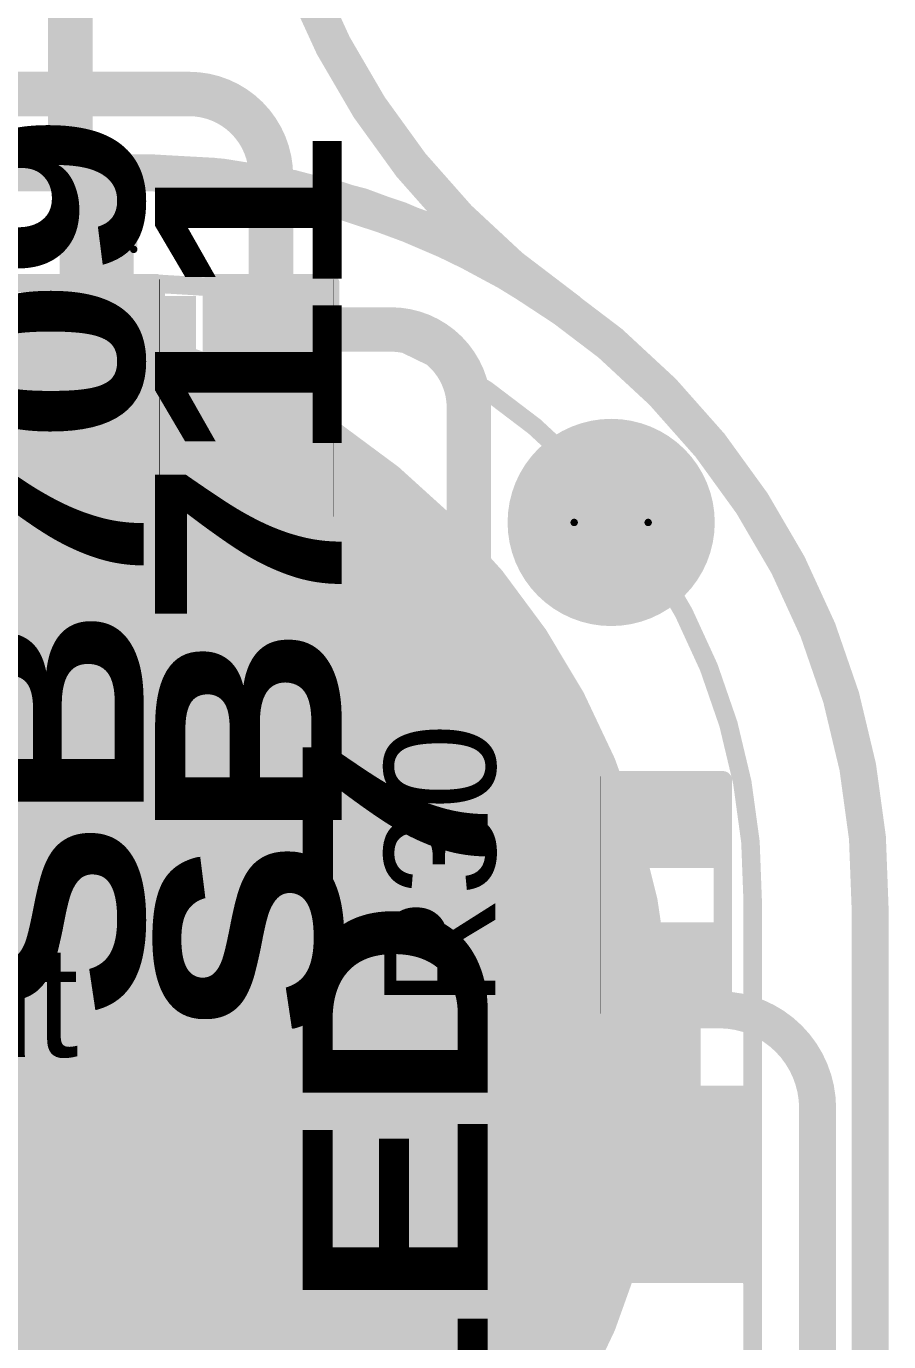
# Model space of a CAD drawing. Header units: inches. Extents: x -17 to 443, y -40 to 218.
# Drawn here: x 19.85 to 25.77, y 21.54 to 30.56 of the extents above; entities that cross this region are included whole.
import ezdxf

# ---------------------------------------------------------------- set-up
doc = ezdxf.new("R2010")
doc.units = ezdxf.units.IN
for name, color, linetype in [('Board Outline', 216, 'Continuous'), ('Bottom Layer', 5, 'Continuous'), ('Bottom Overlay', 54, 'Continuous'), ('Bottom Paste', 16, 'Continuous'), ('Bottom Solder', 6, 'Continuous'), ('Drill Drawing', 1, 'Continuous'), ('Fabrication', 76, 'Continuous'), ('Pad Holes', 156, 'Continuous'), ('Top Layer', 1, 'Continuous'), ('Top Overlay', 2, 'Continuous'), ('Top Paste', 8, 'Continuous'), ('Top Solder', 216, 'Continuous'), ('Via Holes', 16, 'Continuous')]:
    doc.layers.add(name, color=color, linetype=linetype)
doc.styles.add('Arial', font='', dxfattribs={"height": 0.2})
doc.styles.add('Arial Black_Bold', font='', dxfattribs={"height": 0.2})
doc.styles.get('Arial').set_extended_font_data('Arial')
doc.styles.get('Arial Black_Bold').set_extended_font_data('Arial Black', bold=True)

# ---------------------------------------------------------------- blocks, each defined once
blk = doc.blocks.new('S______B______0402_37')
at = {"layer": 'Top Layer'}
for points in [[(-0.6985, -0.3175), (-0.6985, 0.3175), (-0.2412999999999999, 0.3175), (-0.2413, -0.3175)], [(0.2412999999999999, -0.3175), (0.2413, 0.3175), (0.6985, 0.3175), (0.6985, -0.3175)]]:
    blk.add_hatch(color=1, dxfattribs=at).paths.add_polyline_path(points)
at = {"layer": 'Top Paste'}
for points in [[(-0.6985, -0.3175), (-0.6985, 0.3175), (-0.2412999999999999, 0.3175), (-0.2413, -0.3175)], [(0.2412999999999999, -0.3175), (0.2413, 0.3175), (0.6985, 0.3175), (0.6985, -0.3175)]]:
    blk.add_hatch(color=8, dxfattribs=at).paths.add_polyline_path(points)
at = {"layer": 'Top Solder'}
for points in [[(-0.75350116, -0.37250116), (-0.75350116, 0.37250116), (-0.1862988399999999, 0.37250116), (-0.18629884, -0.37250116)], [(0.1862988399999999, -0.37250116), (0.18629884, 0.37250116), (0.75350116, 0.37250116), (0.75350116, -0.37250116)]]:
    blk.add_hatch(color=216, dxfattribs=at).paths.add_polyline_path(points)
at = {"layer": 'Top Overlay'}
for points in [[(-0.7874, 0.4064, 0.127, 0.127, 0), (-0.7874, -0.4064, 0.127, 0.127, 0)], [(-0.7874, 0.4064, 0.127, 0.127, 0), (0.7874, 0.4064, 0.127, 0.127, 0)], [(0.7874, 0.4064, 0.127, 0.127, 0), (0.7874, -0.4064, 0.127, 0.127, 0)], [(-0.7874, -0.4064, 0.127, 0.127, 0), (0.7874, -0.4064, 0.127, 0.127, 0)], [(-0.8128, -0.4318, 0.0032258, 0.0032258, 0), (0.8128, -0.4318, 0.0032258, 0.0032258, 0)]]:
    blk.add_lwpolyline(points, format="xyseb", dxfattribs=at)
for points in [[(-0.8191499999999999, 0.4064, 0.0635, 0.0635, 1), (-0.7556499999999999, 0.4064, 0.0635, 0.0635, 1)], [(-0.8191499999999999, 0.4064, 0.0635, 0.0635, 1), (-0.7556499999999999, 0.4064, 0.0635, 0.0635, 1)], [(0.7556499999999999, 0.4064, 0.0635, 0.0635, 1), (0.8191499999999999, 0.4064, 0.0635, 0.0635, 1)], [(0.7556499999999999, 0.4064, 0.0635, 0.0635, 1), (0.8191499999999999, 0.4064, 0.0635, 0.0635, 1)], [(-0.8191499999999999, -0.4064, 0.0635, 0.0635, 1), (-0.7556499999999999, -0.4064, 0.0635, 0.0635, 1)], [(-0.8191499999999999, -0.4064, 0.0635, 0.0635, 1), (-0.7556499999999999, -0.4064, 0.0635, 0.0635, 1)], [(0.7556499999999999, -0.4064, 0.0635, 0.0635, 1), (0.8191499999999999, -0.4064, 0.0635, 0.0635, 1)], [(0.7556499999999999, -0.4064, 0.0635, 0.0635, 1), (0.8191499999999999, -0.4064, 0.0635, 0.0635, 1)], [(-0.81360518, -0.4318, 0.0016129, 0.0016129, 1), (-0.8119948199999999, -0.4318, 0.0016129, 0.0016129, 1)], [(0.8119948199999999, -0.4318, 0.0016129, 0.0016129, 1), (0.81360518, -0.4318, 0.0016129, 0.0016129, 1)]]:
    blk.add_lwpolyline(points, format="xyseb", close=True, dxfattribs=at)
at = {"layer": 'Top Overlay', "style": 'Arial Black_Bold'}
blk.add_text('SB711', height=1.27, dxfattribs=at).set_placement((-4.38810908, -0.4746498))
blk = doc.blocks.new('S______B______0402_39')
at = {"layer": 'Top Layer'}
for points in [[(-0.6985, -0.3175), (-0.6985, 0.3175), (-0.2412999999999999, 0.3175), (-0.2413, -0.3175)], [(0.2412999999999999, -0.3175), (0.2413, 0.3175), (0.6985, 0.3175), (0.6985, -0.3175)]]:
    blk.add_hatch(color=1, dxfattribs=at).paths.add_polyline_path(points)
at = {"layer": 'Top Paste'}
for points in [[(-0.6985, -0.3175), (-0.6985, 0.3175), (-0.2412999999999999, 0.3175), (-0.2413, -0.3175)], [(0.2412999999999999, -0.3175), (0.2413, 0.3175), (0.6985, 0.3175), (0.6985, -0.3175)]]:
    blk.add_hatch(color=8, dxfattribs=at).paths.add_polyline_path(points)
at = {"layer": 'Top Solder'}
for points in [[(-0.75350116, -0.37250116), (-0.75350116, 0.37250116), (-0.1862988399999999, 0.37250116), (-0.18629884, -0.37250116)], [(0.1862988399999999, -0.37250116), (0.18629884, 0.37250116), (0.75350116, 0.37250116), (0.75350116, -0.37250116)]]:
    blk.add_hatch(color=216, dxfattribs=at).paths.add_polyline_path(points)
at = {"layer": 'Top Overlay'}
for points in [[(-0.7874, 0.4064, 0.127, 0.127, 0), (0.7874, 0.4064, 0.127, 0.127, 0)], [(-0.7874, 0.4064, 0.127, 0.127, 0), (-0.7874, -0.4064, 0.127, 0.127, 0)], [(0.7874, 0.4064, 0.127, 0.127, 0), (0.7874, -0.4064, 0.127, 0.127, 0)], [(-0.7874, -0.4064, 0.127, 0.127, 0), (0.7874, -0.4064, 0.127, 0.127, 0)], [(-0.8128, -0.4318, 0.0032258, 0.0032258, 0), (0.8128, -0.4318, 0.0032258, 0.0032258, 0)]]:
    blk.add_lwpolyline(points, format="xyseb", dxfattribs=at)
for points in [[(-0.8191499999999999, 0.4064, 0.0635, 0.0635, 1), (-0.7556499999999999, 0.4064, 0.0635, 0.0635, 1)], [(-0.8191499999999999, 0.4064, 0.0635, 0.0635, 1), (-0.7556499999999999, 0.4064, 0.0635, 0.0635, 1)], [(0.7556499999999999, 0.4064, 0.0635, 0.0635, 1), (0.8191499999999999, 0.4064, 0.0635, 0.0635, 1)], [(0.7556499999999999, 0.4064, 0.0635, 0.0635, 1), (0.8191499999999999, 0.4064, 0.0635, 0.0635, 1)], [(-0.8191499999999999, -0.4064, 0.0635, 0.0635, 1), (-0.7556499999999999, -0.4064, 0.0635, 0.0635, 1)], [(-0.8191499999999999, -0.4064, 0.0635, 0.0635, 1), (-0.7556499999999999, -0.4064, 0.0635, 0.0635, 1)], [(0.7556499999999999, -0.4064, 0.0635, 0.0635, 1), (0.8191499999999999, -0.4064, 0.0635, 0.0635, 1)], [(0.7556499999999999, -0.4064, 0.0635, 0.0635, 1), (0.8191499999999999, -0.4064, 0.0635, 0.0635, 1)], [(-0.81360518, -0.4318, 0.0016129, 0.0016129, 1), (-0.8119948199999999, -0.4318, 0.0016129, 0.0016129, 1)], [(0.8119948199999999, -0.4318, 0.0016129, 0.0016129, 1), (0.81360518, -0.4318, 0.0016129, 0.0016129, 1)]]:
    blk.add_lwpolyline(points, format="xyseb", close=True, dxfattribs=at)
blk = doc.blocks.new('SEMG_PAD_B_65')
at = {"layer": 'Bottom Layer'}
h = blk.add_hatch(color=5, dxfattribs=at)
edge = h.paths.add_edge_path()
edge.add_arc((2.794e-05, -9.98718602), 5.00000016, 0, 360)
at = {"layer": 'Bottom Paste'}
h = blk.add_hatch(color=16, dxfattribs=at)
edge = h.paths.add_edge_path()
edge.add_arc((2.794e-05, -9.98718602), 5.00000016, 0, 360)
at = {"layer": 'Bottom Solder'}
h = blk.add_hatch(color=6, dxfattribs=at)
edge = h.paths.add_edge_path()
edge.add_arc((2.794e-05, -9.98718602), 5.10160016, 0, 360)
at = {"layer": 'Bottom Overlay'}
for points in [[(-5.68320682, 10.96571086, 0.127, 0.127, 0), (-5.68320682, -10.9657134, 0.127, 0.127, 0)], [(-1.53065988, -15.21263658, 0.127, 0.127, -0.4142135623730932), (-5.68320682, -10.9657134, 0.127, 0.127, 0)], [(1.53071576, -15.21263658, 0.127, 0.127, 0), (-1.53065988, -15.21263658, 0.127, 0.127, 0)]]:
    blk.add_lwpolyline(points, format="xyseb", dxfattribs=at)
for points in [[(-5.71495682, -10.9657134, 0.0635, 0.0635, 1), (-5.65145682, -10.9657134, 0.0635, 0.0635, 1)], [(-5.71495682, -10.9657134, 0.0635, 0.0635, 1), (-5.65145682, -10.9657134, 0.0635, 0.0635, 1)], [(-1.56240988, -15.21263658, 0.0635, 0.0635, 1), (-1.49890988, -15.21263658, 0.0635, 0.0635, 1)], [(-1.56240988, -15.21263658, 0.0635, 0.0635, 1), (-1.49890988, -15.21263658, 0.0635, 0.0635, 1)]]:
    blk.add_lwpolyline(points, format="xyseb", close=True, dxfattribs=at)
blk = doc.blocks.new('R___0402_166')
at = {"layer": 'Top Layer'}
for points in [[(-0.6985025399999999, -0.3175), (-0.6985025399999999, 0.3174999999999999), (-0.2413025400000001, 0.3175), (-0.2413025399999999, -0.3174999999999999)], [(0.2413000000000001, -0.3175), (0.2412999999999999, 0.3174999999999999), (0.6985, 0.3175), (0.6985, -0.3174999999999999)]]:
    blk.add_hatch(color=1, dxfattribs=at).paths.add_polyline_path(points)
at = {"layer": 'Top Paste'}
for points in [[(-0.6985025399999999, -0.3175), (-0.6985025399999999, 0.3174999999999999), (-0.2413025400000001, 0.3175), (-0.2413025399999999, -0.3174999999999999)], [(0.2413000000000001, -0.3175), (0.2412999999999999, 0.3174999999999999), (0.6985, 0.3175), (0.6985, -0.3174999999999999)]]:
    blk.add_hatch(color=8, dxfattribs=at).paths.add_polyline_path(points)
at = {"layer": 'Top Solder'}
for points in [[(-0.7535037, -0.3725011600000001), (-0.7535037, 0.3725011599999999), (-0.1863013800000001, 0.3725011600000001), (-0.1863013799999999, -0.3725011599999999)], [(0.18629884, -0.3725011600000001), (0.1862988399999999, 0.3725011599999999), (0.75350116, 0.3725011600000001), (0.75350116, -0.3725011599999999)]]:
    blk.add_hatch(color=216, dxfattribs=at).paths.add_polyline_path(points)
at = {"layer": 'Top Overlay'}
for points in [[(0.7874, 0.4064, 0.127, 0.127, 0), (-0.7874, 0.4064, 0.127, 0.127, 0)], [(-0.7874, -0.4064, 0.127, 0.127, 0), (-0.7874, 0.4064, 0.127, 0.127, 0)], [(0.7874, -0.4064, 0.127, 0.127, 0), (0.7874, 0.4064, 0.127, 0.127, 0)], [(0.7874, -0.4064, 0.127, 0.127, 0), (-0.7874, -0.4064, 0.127, 0.127, 0)], [(0.8127974599999999, -0.4318, 0.0032258, 0.0032258, 0), (-0.8128, -0.4318, 0.0032258, 0.0032258, 0)]]:
    blk.add_lwpolyline(points, format="xyseb", dxfattribs=at)
for points in [[(-0.8191499999999999, 0.4064, 0.0635, 0.0635, 1), (-0.7556499999999999, 0.4064, 0.0635, 0.0635, 1)], [(-0.8191499999999999, 0.4064, 0.0635, 0.0635, 1), (-0.7556499999999999, 0.4064, 0.0635, 0.0635, 1)], [(0.7556499999999999, 0.4064, 0.0635, 0.0635, 1), (0.8191499999999999, 0.4064, 0.0635, 0.0635, 1)], [(0.7556499999999999, 0.4064, 0.0635, 0.0635, 1), (0.8191499999999999, 0.4064, 0.0635, 0.0635, 1)], [(-0.8191499999999999, -0.4064, 0.0635, 0.0635, 1), (-0.7556499999999999, -0.4064, 0.0635, 0.0635, 1)], [(-0.8191499999999999, -0.4064, 0.0635, 0.0635, 1), (-0.7556499999999999, -0.4064, 0.0635, 0.0635, 1)], [(0.7556499999999999, -0.4064, 0.0635, 0.0635, 1), (0.8191499999999999, -0.4064, 0.0635, 0.0635, 1)], [(0.7556499999999999, -0.4064, 0.0635, 0.0635, 1), (0.8191499999999999, -0.4064, 0.0635, 0.0635, 1)], [(-0.81360518, -0.4318, 0.0016129, 0.0016129, 1), (-0.8119948199999999, -0.4318, 0.0016129, 0.0016129, 1)], [(0.81199228, -0.4318, 0.0016129, 0.0016129, 1), (0.8136026399999999, -0.4318, 0.0016129, 0.0016129, 1)]]:
    blk.add_lwpolyline(points, format="xyseb", close=True, dxfattribs=at)
blk = doc.blocks.new('LED_0603_197')
at = {"layer": 'Top Layer'}
for points in [[(-0.999998, 0.5000002699999999), (-0.499999, 0.5000002699999999), (-0.499999, -0.5000002699999999), (-0.999998, -0.5000002699999999)], [(0.50000154, 0.5000002699999999), (1.00000054, 0.5000002699999999), (1.00000054, -0.5000002699999999), (0.50000154, -0.5000002699999999)]]:
    blk.add_hatch(color=1, dxfattribs=at).paths.add_polyline_path(points)
at = {"layer": 'Top Overlay'}
blk.add_hatch(color=2, dxfattribs=at).paths.add_polyline_path([(1.1175873, -0.6604), (1.75258222, -0.6604), (1.75258222, 0.6604), (1.1175873, 0.6604)])
at = {"layer": 'Top Paste'}
for points in [[(-0.999998, 0.5000002699999999), (-0.499999, 0.5000002699999999), (-0.499999, -0.5000002699999999), (-0.999998, -0.5000002699999999)], [(0.50000154, 0.5000002699999999), (1.00000054, 0.5000002699999999), (1.00000054, -0.5000002699999999), (0.50000154, -0.5000002699999999)]]:
    blk.add_hatch(color=8, dxfattribs=at).paths.add_polyline_path(points)
at = {"layer": 'Top Solder'}
for points in [[(-1.101598, 0.6016002699999999), (-0.398399, 0.6016002699999999), (-0.398399, -0.6016002699999999), (-1.101598, -0.6016002699999999)], [(0.39840154, 0.6016002699999999), (1.10160054, 0.6016002699999999), (1.10160054, -0.6016002699999999), (0.39840154, -0.6016002699999999)]]:
    blk.add_hatch(color=216, dxfattribs=at).paths.add_polyline_path(points)
at = {"layer": 'Top Overlay'}
for points in [[(-1.1176, 0.6096, 0.127, 0.127, 0), (-0.4318, 0.6096, 0.127, 0.127, 0)], [(-1.1176, 0.6096, 0.127, 0.127, 0), (-1.1176, -0.6096, 0.127, 0.127, 0)], [(0.4318, 0.6096, 0.127, 0.127, 0), (1.11760254, 0.6096, 0.127, 0.127, 0)], [(1.11760254, 0.6096, 0.127, 0.127, 0), (1.11760254, -0.6096, 0.127, 0.127, 0)], [(-1.1176, -0.6096, 0.127, 0.127, 0), (-0.4318, -0.6096, 0.127, 0.127, 0)], [(0.4318, -0.6096, 0.127, 0.127, 0), (1.11760254, -0.6096, 0.127, 0.127, 0)]]:
    blk.add_lwpolyline(points, format="xyseb", dxfattribs=at)
for points in [[(-1.14935, 0.6096, 0.0635, 0.0635, 1), (-1.08585, 0.6096, 0.0635, 0.0635, 1)], [(-1.14935, 0.6096, 0.0635, 0.0635, 1), (-1.08585, 0.6096, 0.0635, 0.0635, 1)], [(-0.46355, 0.6096, 0.0635, 0.0635, 1), (-0.40005, 0.6096, 0.0635, 0.0635, 1)], [(0.40005, 0.6096, 0.0635, 0.0635, 1), (0.46355, 0.6096, 0.0635, 0.0635, 1)], [(1.08585254, 0.6096, 0.0635, 0.0635, 1), (1.14935254, 0.6096, 0.0635, 0.0635, 1)], [(1.08585254, 0.6096, 0.0635, 0.0635, 1), (1.14935254, 0.6096, 0.0635, 0.0635, 1)], [(-1.14935, -0.6096, 0.0635, 0.0635, 1), (-1.08585, -0.6096, 0.0635, 0.0635, 1)], [(-1.14935, -0.6096, 0.0635, 0.0635, 1), (-1.08585, -0.6096, 0.0635, 0.0635, 1)], [(-0.46355, -0.6096, 0.0635, 0.0635, 1), (-0.40005, -0.6096, 0.0635, 0.0635, 1)], [(0.40005, -0.6096, 0.0635, 0.0635, 1), (0.46355, -0.6096, 0.0635, 0.0635, 1)], [(1.08585254, -0.6096, 0.0635, 0.0635, 1), (1.14935254, -0.6096, 0.0635, 0.0635, 1)], [(1.08585254, -0.6096, 0.0635, 0.0635, 1), (1.14935254, -0.6096, 0.0635, 0.0635, 1)]]:
    blk.add_lwpolyline(points, format="xyseb", close=True, dxfattribs=at)

msp = doc.modelspace()

# ---------------------------------------------------------------- hatches: boundary and pattern name
at = {"layer": 'Bottom Layer'}
h = msp.add_hatch(color=5, dxfattribs=at)
edge = h.paths.add_edge_path()
edge.add_arc((20.33055878, 29.28748778), 0.2999994, 0, 360)
at = {"layer": 'Bottom Solder'}
h = msp.add_hatch(color=6, dxfattribs=at)
edge = h.paths.add_edge_path()
edge.add_arc((23.86242624, 27.15936402), 0.1016, 0, 360)
at = {"layer": 'Pad Holes'}
h = msp.add_hatch(color=7, dxfattribs=at)
edge = h.paths.add_edge_path()
edge.add_arc((23.86242624, 27.15936402), 0.499999, 0, 360)
at = {"layer": 'Top Layer'}
h = msp.add_hatch(color=1, dxfattribs=at)
edge = h.paths.add_edge_path()
edge.add_arc((20.33055878, 29.28748778), 0.2999994, 0, 360)
for points in [[(20.01305878, 27.95068578), (21.01161914, 27.95068578), (21.01161914, 28.71268578), (20.01305878, 28.71268578)], [(21.8443302, 28.07769086), (20.86521608, 28.07769086), (20.86521608, 27.31569086), (21.8443302, 27.31569086)]]:
    msp.add_hatch(color=1, dxfattribs=at).paths.add_polyline_path(points)
at = {"layer": 'Top Solder'}
h = msp.add_hatch(color=216, dxfattribs=at)
edge = h.paths.add_edge_path()
edge.add_arc((23.86242624, 27.15936402), 0.1016, 0, 360)
at = {"layer": 'Via Holes'}
h = msp.add_hatch(color=7, dxfattribs=at)
edge = h.paths.add_edge_path()
edge.add_arc((20.33055878, 29.28748778), 0.1499997, 0, 360)

# ---------------------------------------------------------------- linework, layer by layer
at = {"layer": 'Board Outline'}
for points in [[(23.56118986, 28.61521836, 0.127, 0.127, -0.2500687460615744), (21.39261406, 32.79236774, 0.127, 0.127, 0)], [(23.56266306, 28.61726306, 0.127, 0.127, -0.2441754300213249), (25.64039068, 24.50400992, 0.127, 0.127, 0)], [(25.64039068, 24.50406326, 0.127, 0.127, 0), (25.64042624, 2.64831068, 0.127, 0.127, 0)]]:
    msp.add_lwpolyline(points, format="xyseb", dxfattribs=at)
for points in [[(23.52943986, 28.61521836, 0.0635, 0.0635, 1), (23.59293986, 28.61521836, 0.0635, 0.0635, 1)], [(23.53091306, 28.61726306, 0.0635, 0.0635, 1), (23.59441306, 28.61726306, 0.0635, 0.0635, 1)], [(25.60864068, 24.50406326, 0.0635, 0.0635, 1), (25.67214068, 24.50406326, 0.0635, 0.0635, 1)], [(25.60864068, 24.50400992, 0.0635, 0.0635, 1), (25.67214068, 24.50400992, 0.0635, 0.0635, 1)]]:
    msp.add_lwpolyline(points, format="xyseb", close=True, dxfattribs=at)
at = {"layer": 'Bottom Layer'}
for points in [[(20.149439, 29.72474878, 0.3048, 0.3048, 0), (20.149439, 33.95363795999999, 0.3048, 0.3048, 0)], [(20.33055878, 29.28748778, 0.3048, 0.3048, -0.198912367379658), (20.149439, 29.72474878, 0.3048, 0.3048, 0)], [(19.38934908, 23.81444818, 0.254, 0.254, 0), (24.60230792, 23.81444818, 0.254, 0.254, 0)], [(24.60230792, 23.81444818, 0.254, 0.254, -0.4142135623730951), (25.2797564, 23.1369997, 0.254, 0.254, 0)], [(25.2797564, 10.26951972, 0.254, 0.254, 0), (25.2797564, 23.1369997, 0.254, 0.254, 0)]]:
    msp.add_lwpolyline(points, format="xyseb", dxfattribs=at)
for points in [[(20.073239, 29.72474878, 0.1524, 0.1524, 1), (20.225639, 29.72474878, 0.1524, 0.1524, 1)], [(20.073239, 29.72474878, 0.1524, 0.1524, 1), (20.225639, 29.72474878, 0.1524, 0.1524, 1)], [(20.25435878, 29.28748778, 0.1524, 0.1524, 1), (20.40675878, 29.28748778, 0.1524, 0.1524, 1)], [(24.53880792, 23.81444818, 0.127, 0.127, 1), (24.66580792, 23.81444818, 0.127, 0.127, 1)], [(24.53880792, 23.81444818, 0.127, 0.127, 1), (24.66580792, 23.81444818, 0.127, 0.127, 1)], [(25.2162564, 23.1369997, 0.127, 0.127, 1), (25.3432564, 23.1369997, 0.127, 0.127, 1)], [(25.2162564, 23.1369997, 0.127, 0.127, 1), (25.3432564, 23.1369997, 0.127, 0.127, 1)]]:
    msp.add_lwpolyline(points, format="xyseb", close=True, dxfattribs=at)
at = {"layer": 'Drill Drawing'}
for points in [[(20.07655878, 29.54148778, 0.0508, 0.0508, 0), (20.58455878, 29.54148778, 0.0508, 0.0508, 0)], [(20.07655878, 29.03348778, 0.0508, 0.0508, 0), (20.07655878, 29.54148778, 0.0508, 0.0508, 0)], [(20.58455878, 29.03348778, 0.0508, 0.0508, 0), (20.58455878, 29.54148778, 0.0508, 0.0508, 0)], [(20.07655878, 29.03348778, 0.0508, 0.0508, 0), (20.58455878, 29.03348778, 0.0508, 0.0508, 0)]]:
    msp.add_lwpolyline(points, format="xyseb", dxfattribs=at)
for points in [[(20.06385878, 29.54148778, 0.0254, 0.0254, 1), (20.08925878, 29.54148778, 0.0254, 0.0254, 1)], [(20.06385878, 29.54148778, 0.0254, 0.0254, 1), (20.08925878, 29.54148778, 0.0254, 0.0254, 1)], [(20.57185878, 29.54148778, 0.0254, 0.0254, 1), (20.59725878, 29.54148778, 0.0254, 0.0254, 1)], [(20.57185878, 29.54148778, 0.0254, 0.0254, 1), (20.59725878, 29.54148778, 0.0254, 0.0254, 1)], [(20.06385878, 29.03348778, 0.0254, 0.0254, 1), (20.08925878, 29.03348778, 0.0254, 0.0254, 1)], [(20.06385878, 29.03348778, 0.0254, 0.0254, 1), (20.08925878, 29.03348778, 0.0254, 0.0254, 1)], [(20.57185878, 29.03348778, 0.0254, 0.0254, 1), (20.59725878, 29.03348778, 0.0254, 0.0254, 1)], [(20.57185878, 29.03348778, 0.0254, 0.0254, 1), (20.59725878, 29.03348778, 0.0254, 0.0254, 1)], [(24.11642624, 27.15936402, 0.0508, 0.0508, 1), (23.60842624, 27.15936402, 0.0508, 0.0508, 1)], [(23.59572624, 27.15936402, 0.0254, 0.0254, 1), (23.62112624, 27.15936402, 0.0254, 0.0254, 1)], [(24.10372624, 27.15936402, 0.0254, 0.0254, 1), (24.12912624, 27.15936402, 0.0254, 0.0254, 1)]]:
    msp.add_lwpolyline(points, format="xyseb", close=True, dxfattribs=at)
at = {"layer": 'Fabrication'}
for points in [[(23.56118986, 28.61521836, 0.254, 0.254, -0.2500687460615744), (21.39261406, 32.79236774, 0.254, 0.254, 0)], [(17.61316772, 29.55958528, 0.254, 0.254, 0), (20.69252148, 29.55958528, 0.254, 0.254, 0)], [(17.6175289, 29.55982912, 0.254, 0.254, 0), (20.69688266, 29.55982912, 0.254, 0.254, 0)], [(20.69257736, 29.55958528, 0.254, 0.254, -0.1546127337349248), (23.56118986, 28.61521836, 0.254, 0.254, 0)], [(20.69688266, 29.55982912, 0.254, 0.254, -0.414213562373093), (25.64039068, 24.50396674, 0.254, 0.254, 0)], [(25.64039068, 24.50407596, 0.254, 0.254, 0), (25.64042624, 2.64832338, 0.254, 0.254, 0)]]:
    msp.add_lwpolyline(points, format="xyseb", dxfattribs=at)
for points in [[(20.62902148, 29.55958528, 0.127, 0.127, 1), (20.75602148, 29.55958528, 0.127, 0.127, 1)], [(20.62907736, 29.55958528, 0.127, 0.127, 1), (20.75607736, 29.55958528, 0.127, 0.127, 1)], [(20.63338266, 29.55982912, 0.127, 0.127, 1), (20.76038266, 29.55982912, 0.127, 0.127, 1)], [(20.63338266, 29.55982912, 0.127, 0.127, 1), (20.76038266, 29.55982912, 0.127, 0.127, 1)], [(23.49768986, 28.61521836, 0.127, 0.127, 1), (23.62468986, 28.61521836, 0.127, 0.127, 1)], [(23.49768986, 28.61521836, 0.127, 0.127, 1), (23.62468986, 28.61521836, 0.127, 0.127, 1)], [(24.15097786, 23.5761911, 0.254, 0.254, 1), (14.15097754, 23.5761911, 0.254, 0.254, 1)], [(24.44665672, 27.15936402, 0.254, 0.254, 1), (23.27819576, 27.15936402, 0.254, 0.254, 1)], [(23.21469576, 27.15936402, 0.127, 0.127, 1), (23.34169576, 27.15936402, 0.127, 0.127, 1)], [(24.38315672, 27.15936402, 0.127, 0.127, 1), (24.51015672, 27.15936402, 0.127, 0.127, 1)], [(25.57689068, 24.50407596, 0.127, 0.127, 1), (25.70389068, 24.50407596, 0.127, 0.127, 1)], [(25.57689068, 24.50396674, 0.127, 0.127, 1), (25.70389068, 24.50396674, 0.127, 0.127, 1)], [(24.08747786, 23.5761911, 0.127, 0.127, 1), (24.21447786, 23.5761911, 0.127, 0.127, 1)]]:
    msp.add_lwpolyline(points, format="xyseb", close=True, dxfattribs=at)
at = {"layer": 'Top Layer'}
for points in [[(18.09930848, 30.10029032, 0.3048, 0.3048, 0), (20.96460374, 30.10029032, 0.3048, 0.3048, 0)], [(20.96460374, 30.10029032, 0.3048, 0.3048, -0.4142135623730951), (21.5268302, 29.53806386, 0.3048, 0.3048, 0)], [(21.5268302, 28.48408832, 0.3048, 0.3048, 0), (21.5268302, 29.53806386, 0.3048, 0.3048, 0)], [(20.33055878, 28.48408832, 0.508, 0.508, 0), (20.33055878, 29.28748778, 0.508, 0.508, 0)], [(21.5268302, 28.48408832, 0.3048, 0.3048, 0), (22.3498283, 28.48408832, 0.3048, 0.3048, 0)], [(22.3498283, 28.48408832, 0.3048, 0.3048, -0.4142135623730951), (22.88573528, 27.94818134, 0.3048, 0.3048, 0)], [(20.52332192, 28.33168578, 0.3809999999999999, 0.3809999999999999, 0), (20.65258506, 28.33168578, 0.3809999999999999, 0.3809999999999999, 0)], [(20.8430876, 28.10087852, 0.3809999999999999, 0.3809999999999999, 0), (21.05571608, 27.88825004, 0.3809999999999999, 0.3809999999999999, 0)], [(21.05571608, 27.8871934, 0.3809999999999999, 0.3809999999999999, 0), (21.05571608, 27.88825004, 0.3809999999999999, 0.3809999999999999, 0)], [(22.88573528, 25.47749032, 0.3048, 0.3048, 0), (22.88573528, 27.94818134, 0.3048, 0.3048, 0)], [(21.05571608, 27.8871934, 0.3809999999999999, 0.3809999999999999, 0), (21.18652354, 27.75638594, 0.3809999999999999, 0.3809999999999999, 0)], [(21.12716882, 27.61223332, 0.3048, 0.3048, -0.197822719320658), (21.18652354, 27.75638594, 0.3048, 0.3048, 0)], [(21.18652354, 27.75638594, 0.3809999999999999, 0.3809999999999999, 0), (21.24621862, 27.69669086, 0.3809999999999999, 0.3809999999999999, 0)], [(21.18652354, 27.75638594, 0.3048, 0.3048, -0.001048394384265698), (21.1871306, 27.756993, 0.3048, 0.3048, 0)], [(21.24621862, 27.69669086, 0.3809999999999999, 0.3809999999999999, 0), (21.35477314, 27.69669086, 0.3809999999999999, 0.3809999999999999, 0)], [(21.12716882, 25.8213352, 0.3048, 0.3048, 0), (21.12716882, 27.61223332, 0.3048, 0.3048, 0)], [(20.33055878, 27.46808578, 0.3048, 0.3048, 0), (20.33055878, 27.54428578, 0.3048, 0.3048, 0)], [(20.33055624, 25.46402324, 0.3048, 0.3048, 0), (20.33055878, 27.46808578, 0.3048, 0.3048, 0)], [(21.44685068, 25.04955874, 0.3048, 0.3048, -0.198912367379658), (21.12716882, 25.8213352, 0.3048, 0.3048, 0)], [(20.3305537, 25.46278118, 0.3048, 0.3048, 0), (20.33055624, 25.46402324, 0.3048, 0.3048, 0)], [(20.56524208, 24.89891388, 0.3048, 0.3048, -0.199285063177296), (20.3305537, 25.46278118, 0.3048, 0.3048, 0)], [(23.29147742, 25.07174818, 0.3048, 0.3048, -0.4142135623730951), (22.88573528, 25.47749032, 0.3048, 0.3048, 0)], [(20.03211386, 24.47530284, 0.3048, 0.3048, -0.1996126708084749), (19.68119, 25.32422418, 0.3048, 0.3048, 0)], [(21.44685068, 25.0495562, 0.3048, 0.3048, 0), (22.15621172, 24.34019516, 0.3048, 0.3048, 0)], [(23.29147742, 25.07174818, 0.3048, 0.3048, 0), (24.22279128, 25.07174818, 0.3048, 0.3048, 0)], [(20.56523954, 24.89891134, 0.3048, 0.3048, 0), (21.4774653, 23.98670082, 0.3048, 0.3048, 0)], [(20.03211386, 24.47530284, 0.3048, 0.3048, 0), (20.03331528, 24.4741065, 0.3048, 0.3048, 0)], [(20.03331528, 24.4741065, 0.3048, 0.3048, 0), (20.87178706, 23.63563472, 0.3048, 0.3048, 0)], [(22.15621172, 24.34019516, 0.3048, 0.3048, -0.198912367379658), (22.90015994, 22.54414338, 0.3048, 0.3048, 0)], [(24.22279128, 22.33946764, 0.508, 0.508, 0), (24.22279128, 24.05436388, 0.508, 0.508, 0)], [(21.4774653, 23.98670082, 0.3048, 0.3048, -0.198912367379658), (22.22141352, 22.19064904, 0.3048, 0.3048, 0)], [(20.87178706, 23.63563472, 0.3048, 0.3048, -0.198912367379658), (21.56493528, 21.96222684, 0.3048, 0.3048, 0)], [(22.90015994, 16.7236902, 0.3048, 0.3048, 0), (22.90015994, 22.54414338, 0.3048, 0.3048, 0)], [(22.22141352, 21.28649032, 0.3048, 0.3048, 0), (22.22141352, 22.19064904, 0.3048, 0.3048, 0)], [(21.56493528, 10.74696352, 0.3048, 0.3048, 0), (21.56493528, 21.96222684, 0.3048, 0.3048, 0)]]:
    msp.add_lwpolyline(points, format="xyseb", dxfattribs=at)
for points in [[(20.88840374, 30.10029032, 0.1524, 0.1524, 1), (21.04080374, 30.10029032, 0.1524, 0.1524, 1)], [(20.88840374, 30.10029032, 0.1524, 0.1524, 1), (21.04080374, 30.10029032, 0.1524, 0.1524, 1)], [(21.4506302, 29.53806386, 0.1524, 0.1524, 1), (21.6030302, 29.53806386, 0.1524, 0.1524, 1)], [(21.4506302, 29.53806386, 0.1524, 0.1524, 1), (21.6030302, 29.53806386, 0.1524, 0.1524, 1)], [(20.20355878, 29.28748778, 0.254, 0.254, 1), (20.45755878, 29.28748778, 0.254, 0.254, 1)], [(20.20355878, 28.48408832, 0.254, 0.254, 1), (20.45755878, 28.48408832, 0.254, 0.254, 1)], [(21.4506302, 28.48408832, 0.1524, 0.1524, 1), (21.6030302, 28.48408832, 0.1524, 0.1524, 1)], [(21.4506302, 28.48408832, 0.1524, 0.1524, 1), (21.6030302, 28.48408832, 0.1524, 0.1524, 1)], [(22.2736283, 28.48408832, 0.1524, 0.1524, 1), (22.4260283, 28.48408832, 0.1524, 0.1524, 1)], [(22.2736283, 28.48408832, 0.1524, 0.1524, 1), (22.4260283, 28.48408832, 0.1524, 0.1524, 1)], [(20.42807192, 28.33168578, 0.1905, 0.1905, 1), (20.61857192, 28.33168578, 0.1905, 0.1905, 1)], [(20.55733506, 28.33168578, 0.1905, 0.1905, 1), (20.74783506, 28.33168578, 0.1905, 0.1905, 1)], [(20.7478376, 28.10087852, 0.1905, 0.1905, 1), (20.9383376, 28.10087852, 0.1905, 0.1905, 1)], [(20.96046608, 27.88825004, 0.1905, 0.1905, 1), (21.15096608, 27.88825004, 0.1905, 0.1905, 1)], [(20.96046608, 27.88825004, 0.1905, 0.1905, 1), (21.15096608, 27.88825004, 0.1905, 0.1905, 1)], [(22.80953528, 27.94818134, 0.1524, 0.1524, 1), (22.96193528, 27.94818134, 0.1524, 0.1524, 1)], [(22.80953528, 27.94818134, 0.1524, 0.1524, 1), (22.96193528, 27.94818134, 0.1524, 0.1524, 1)], [(20.96046608, 27.8871934, 0.1905, 0.1905, 1), (21.15096608, 27.8871934, 0.1905, 0.1905, 1)], [(20.96046608, 27.8871934, 0.1905, 0.1905, 1), (21.15096608, 27.8871934, 0.1905, 0.1905, 1)], [(21.09127354, 27.75638594, 0.1905, 0.1905, 1), (21.28177354, 27.75638594, 0.1905, 0.1905, 1)], [(21.09127354, 27.75638594, 0.1905, 0.1905, 1), (21.28177354, 27.75638594, 0.1905, 0.1905, 1)], [(21.11032354, 27.75638594, 0.1524, 0.1524, 1), (21.26272354, 27.75638594, 0.1524, 0.1524, 1)], [(21.11032354, 27.75638594, 0.1524, 0.1524, 1), (21.26272354, 27.75638594, 0.1524, 0.1524, 1)], [(21.1109306, 27.756993, 0.1524, 0.1524, 1), (21.2633306, 27.756993, 0.1524, 0.1524, 1)], [(21.15096862, 27.69669086, 0.1905, 0.1905, 1), (21.34146862, 27.69669086, 0.1905, 0.1905, 1)], [(21.15096862, 27.69669086, 0.1905, 0.1905, 1), (21.34146862, 27.69669086, 0.1905, 0.1905, 1)], [(21.25952314, 27.69669086, 0.1905, 0.1905, 1), (21.45002314, 27.69669086, 0.1905, 0.1905, 1)], [(21.05096882, 27.61223332, 0.1524, 0.1524, 1), (21.20336882, 27.61223332, 0.1524, 0.1524, 1)], [(21.05096882, 27.61223332, 0.1524, 0.1524, 1), (21.20336882, 27.61223332, 0.1524, 0.1524, 1)], [(20.25435878, 27.54428578, 0.1524, 0.1524, 1), (20.40675878, 27.54428578, 0.1524, 0.1524, 1)], [(20.25435878, 27.46808578, 0.1524, 0.1524, 1), (20.40675878, 27.46808578, 0.1524, 0.1524, 1)], [(20.25435878, 27.46808578, 0.1524, 0.1524, 1), (20.40675878, 27.46808578, 0.1524, 0.1524, 1)], [(21.05096882, 25.8213352, 0.1524, 0.1524, 1), (21.20336882, 25.8213352, 0.1524, 0.1524, 1)], [(21.05096882, 25.8213352, 0.1524, 0.1524, 1), (21.20336882, 25.8213352, 0.1524, 0.1524, 1)], [(20.2543537, 25.46278118, 0.1524, 0.1524, 1), (20.4067537, 25.46278118, 0.1524, 0.1524, 1)], [(20.2543537, 25.46278118, 0.1524, 0.1524, 1), (20.4067537, 25.46278118, 0.1524, 0.1524, 1)], [(20.25435624, 25.46402324, 0.1524, 0.1524, 1), (20.40675624, 25.46402324, 0.1524, 0.1524, 1)], [(20.25435624, 25.46402324, 0.1524, 0.1524, 1), (20.40675624, 25.46402324, 0.1524, 0.1524, 1)], [(22.80953528, 25.47749032, 0.1524, 0.1524, 1), (22.96193528, 25.47749032, 0.1524, 0.1524, 1)], [(22.80953528, 25.47749032, 0.1524, 0.1524, 1), (22.96193528, 25.47749032, 0.1524, 0.1524, 1)], [(21.37065068, 25.04955874, 0.1524, 0.1524, 1), (21.52305068, 25.04955874, 0.1524, 0.1524, 1)], [(21.37065068, 25.0495562, 0.1524, 0.1524, 1), (21.52305068, 25.0495562, 0.1524, 0.1524, 1)], [(23.21527742, 25.07174818, 0.1524, 0.1524, 1), (23.36767742, 25.07174818, 0.1524, 0.1524, 1)], [(23.21527742, 25.07174818, 0.1524, 0.1524, 1), (23.36767742, 25.07174818, 0.1524, 0.1524, 1)], [(24.14659128, 25.07174818, 0.1524, 0.1524, 1), (24.29899128, 25.07174818, 0.1524, 0.1524, 1)], [(20.48903954, 24.89891134, 0.1524, 0.1524, 1), (20.64143954, 24.89891134, 0.1524, 0.1524, 1)], [(20.48904208, 24.89891388, 0.1524, 0.1524, 1), (20.64144208, 24.89891388, 0.1524, 0.1524, 1)], [(19.95591386, 24.47530284, 0.1524, 0.1524, 1), (20.10831386, 24.47530284, 0.1524, 0.1524, 1)], [(19.95591386, 24.47530284, 0.1524, 0.1524, 1), (20.10831386, 24.47530284, 0.1524, 0.1524, 1)], [(19.95711528, 24.4741065, 0.1524, 0.1524, 1), (20.10951528, 24.4741065, 0.1524, 0.1524, 1)], [(19.95711528, 24.4741065, 0.1524, 0.1524, 1), (20.10951528, 24.4741065, 0.1524, 0.1524, 1)], [(22.08001172, 24.34019516, 0.1524, 0.1524, 1), (22.23241172, 24.34019516, 0.1524, 0.1524, 1)], [(22.08001172, 24.34019516, 0.1524, 0.1524, 1), (22.23241172, 24.34019516, 0.1524, 0.1524, 1)], [(24.09579128, 24.05436388, 0.254, 0.254, 1), (24.34979128, 24.05436388, 0.254, 0.254, 1)], [(21.4012653, 23.98670082, 0.1524, 0.1524, 1), (21.5536653, 23.98670082, 0.1524, 0.1524, 1)], [(21.4012653, 23.98670082, 0.1524, 0.1524, 1), (21.5536653, 23.98670082, 0.1524, 0.1524, 1)], [(20.79558706, 23.63563472, 0.1524, 0.1524, 1), (20.94798706, 23.63563472, 0.1524, 0.1524, 1)], [(20.79558706, 23.63563472, 0.1524, 0.1524, 1), (20.94798706, 23.63563472, 0.1524, 0.1524, 1)], [(22.82395994, 22.54414338, 0.1524, 0.1524, 1), (22.97635994, 22.54414338, 0.1524, 0.1524, 1)], [(22.82395994, 22.54414338, 0.1524, 0.1524, 1), (22.97635994, 22.54414338, 0.1524, 0.1524, 1)], [(24.09579128, 22.33946764, 0.254, 0.254, 1), (24.34979128, 22.33946764, 0.254, 0.254, 1)], [(22.14521352, 22.19064904, 0.1524, 0.1524, 1), (22.29761352, 22.19064904, 0.1524, 0.1524, 1)], [(22.14521352, 22.19064904, 0.1524, 0.1524, 1), (22.29761352, 22.19064904, 0.1524, 0.1524, 1)], [(21.48873528, 21.96222684, 0.1524, 0.1524, 1), (21.64113528, 21.96222684, 0.1524, 0.1524, 1)], [(21.48873528, 21.96222684, 0.1524, 0.1524, 1), (21.64113528, 21.96222684, 0.1524, 0.1524, 1)]]:
    msp.add_lwpolyline(points, format="xyseb", close=True, dxfattribs=at)

# ---------------------------------------------------------------- block references
for name, p, rotation in [('S______B______0402_37', (21.5268302, 28.01418832), 90), ('SEMG_PAD_B_65', (19.15100564, 13.58900508), 180), ('S______B______0402_39', (20.33055878, 28.01418832), 90), ('R___0402_166', (24.22279128, 24.60184818), 270), ('LED_0603_197', (24.2105688, 21.54049032), 90)]:
    msp.add_blockref(name, p, dxfattribs=dict(rotation=rotation))

# ---------------------------------------------------------------- texts
at = {"layer": 'Fabrication', "style": 'Arial'}
msp.add_text('Cut-out', height=0.7619999999999999, dxfattribs=at).set_placement((16.71406614, 23.4912535))
at = {"layer": 'Top Overlay'}
for s, height, style, p in [('SB709', 1.27, 'Arial Black_Bold', (20.65208976, 23.7530767)), ('SB711', 1.27, 'Arial Black_Bold', (22.01204132, 23.62607924)), ('R30', 0.7619999999999999, 'Arial', (23.06738846, 23.82748092)), ('LED7', 1.27, 'Arial Black_Bold', (23.01457932, 20.51528028))]:
    msp.add_text(s, height=height, rotation=90, dxfattribs=dict(at, style=style)).set_placement(p)

doc.saveas('drawing.dxf')
